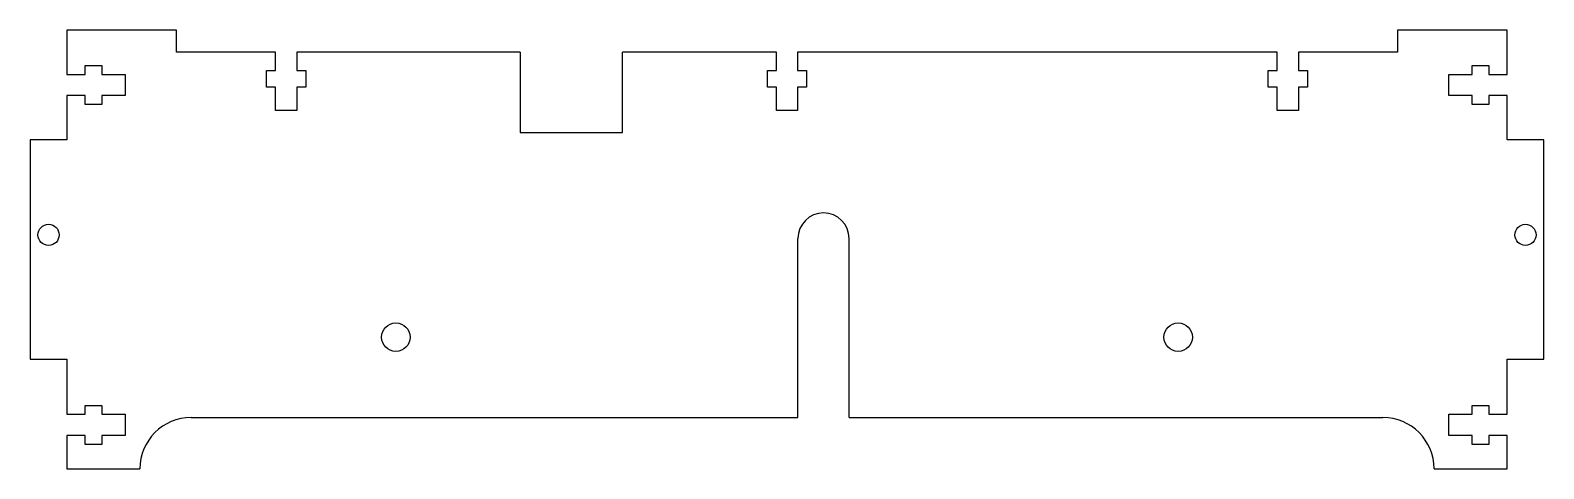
# Model space of a CAD drawing. Header units: millimetres. Extents: x 85 to 292, y 113 to 173.
import ezdxf

# ---------------------------------------------------------------- set-up
doc = ezdxf.new("R2010")
doc.units = ezdxf.units.MM

msp = doc.modelspace()

# ---------------------------------------------------------------- linework, layer by layer
at = {"color": 7, "linetype": 'Continuous', "lineweight": 25}
for p, q in [((89.66, 172.73), (89.66, 166.68)), ((104.66, 172.73), (89.66, 172.73)), ((104.66, 169.73), (104.66, 172.73)), ((271.66, 172.73), (271.66, 169.73)), ((286.66, 172.73), (271.66, 172.73)), ((286.66, 166.68), (286.66, 172.73)), ((92.16, 167.9), (94.46, 167.9)), ((92.16, 166.68), (92.16, 167.9)), ((94.46, 167.9), (94.46, 166.68)), ((118.21, 169.73), (104.66, 169.73)), ((118.21, 167.23), (118.21, 169.73)), ((121.11, 169.73), (121.11, 167.23)), ((151.66, 169.73), (121.11, 169.73)), ((151.66, 169.73), (151.66, 158.73)), ((165.66, 158.73), (165.66, 169.73)), ((186.71, 169.73), (165.66, 169.73)), ((186.71, 167.23), (186.71, 169.73)), ((189.61, 169.73), (189.61, 167.23)), ((255.21, 169.73), (189.61, 169.73)), ((255.21, 167.23), (255.21, 169.73)), ((258.11, 169.73), (258.11, 167.23)), ((271.66, 169.73), (258.11, 169.73)), ((281.86, 167.9), (284.16, 167.9)), ((281.86, 166.68), (281.86, 167.9)), ((284.16, 167.9), (284.16, 166.68)), ((89.66, 166.68), (92.16, 166.68)), ((94.46, 166.68), (97.66, 166.68)), ((97.66, 166.68), (97.66, 163.78)), ((116.98, 167.23), (118.21, 167.23)), ((116.98, 164.93), (116.98, 167.23)), ((121.11, 167.23), (122.33, 167.23)), ((122.33, 167.23), (122.33, 164.93)), ((185.48, 167.23), (186.71, 167.23)), ((185.48, 164.93), (185.48, 167.23)), ((189.61, 167.23), (190.83, 167.23)), ((190.83, 167.23), (190.83, 164.93)), ((253.98, 167.23), (255.21, 167.23)), ((253.98, 164.93), (253.98, 167.23)), ((258.11, 167.23), (259.33, 167.23)), ((259.33, 167.23), (259.33, 164.93)), ((278.66, 166.68), (281.86, 166.68)), ((278.66, 163.78), (278.66, 166.68)), ((284.16, 166.68), (286.66, 166.68)), ((89.66, 163.78), (89.66, 157.73)), ((92.16, 163.78), (89.66, 163.78)), ((92.16, 162.55), (92.16, 163.78)), ((94.46, 163.78), (94.46, 162.55)), ((97.66, 163.78), (94.46, 163.78)), ((118.21, 164.93), (116.98, 164.93)), ((118.21, 161.73), (118.21, 164.93)), ((121.11, 164.93), (121.11, 161.73)), ((122.33, 164.93), (121.11, 164.93)), ((186.71, 164.93), (185.48, 164.93)), ((186.71, 161.73), (186.71, 164.93)), ((189.61, 164.93), (189.61, 161.73)), ((190.83, 164.93), (189.61, 164.93)), ((255.21, 164.93), (253.98, 164.93)), ((255.21, 161.73), (255.21, 164.93)), ((258.11, 164.93), (258.11, 161.73)), ((259.33, 164.93), (258.11, 164.93)), ((281.86, 163.78), (278.66, 163.78)), ((281.86, 162.55), (281.86, 163.78)), ((284.16, 163.78), (284.16, 162.55)), ((286.66, 163.78), (284.16, 163.78)), ((286.66, 157.73), (286.66, 163.78)), ((94.46, 162.55), (92.16, 162.55)), ((121.11, 161.73), (118.21, 161.73)), ((189.61, 161.73), (186.71, 161.73)), ((258.11, 161.73), (255.21, 161.73)), ((284.16, 162.55), (281.86, 162.55)), ((84.66, 157.73), (84.66, 127.73)), ((89.66, 157.73), (84.66, 157.73)), ((151.66, 158.73), (165.66, 158.73)), ((291.66, 157.73), (286.66, 157.73)), ((291.66, 127.73), (291.66, 157.73)), ((189.66, 119.73), (189.66, 144.23)), ((196.66, 119.73), (196.66, 144.23)), ((84.66, 127.73), (89.66, 127.73)), ((89.66, 127.73), (89.66, 120.18)), ((286.66, 127.73), (291.66, 127.73)), ((286.66, 120.18), (286.66, 127.73)), ((89.66, 120.18), (92.16, 120.18)), ((92.16, 121.4), (94.46, 121.4)), ((92.16, 120.18), (92.16, 121.4)), ((94.46, 121.4), (94.46, 120.18)), ((94.46, 120.18), (97.66, 120.18)), ((97.66, 120.18), (97.66, 117.28)), ((278.66, 120.18), (281.86, 120.18)), ((278.66, 117.28), (278.66, 120.18)), ((281.86, 121.4), (284.16, 121.4)), ((281.86, 120.18), (281.86, 121.4)), ((284.16, 121.4), (284.16, 120.18)), ((284.16, 120.18), (286.66, 120.18)), ((106.66, 119.73), (189.66, 119.73)), ((196.66, 119.73), (269.66, 119.73)), ((89.66, 117.28), (89.66, 112.73)), ((92.16, 117.28), (89.66, 117.28)), ((92.16, 116.05), (92.16, 117.28)), ((94.46, 116.05), (92.16, 116.05)), ((94.46, 117.28), (94.46, 116.05)), ((97.66, 117.28), (94.46, 117.28)), ((281.86, 117.28), (278.66, 117.28)), ((281.86, 116.05), (281.86, 117.28)), ((284.16, 116.05), (281.86, 116.05)), ((284.16, 117.28), (284.16, 116.05)), ((286.66, 117.28), (284.16, 117.28)), ((286.66, 112.73), (286.66, 117.28)), ((89.66, 112.73), (99.66, 112.73)), ((276.66, 112.73), (286.66, 112.73))]:
    msp.add_line(p, q, dxfattribs=at)
for centre, radius in [((87.16, 144.73), 1.45), ((289.16, 144.73), 1.45), ((134.66, 130.73), 1.95), ((241.66, 130.73), 1.95)]:
    msp.add_circle(centre, radius, dxfattribs=at)
for centre, radius, start, end in [((193.16, 144.23), 3.5, 0, 180), ((106.66, 112.73), 7, 90, 180), ((269.66, 112.73), 7, 0, 90)]:
    msp.add_arc(centre, radius, start, end, dxfattribs=at)

doc.saveas('drawing.dxf')
